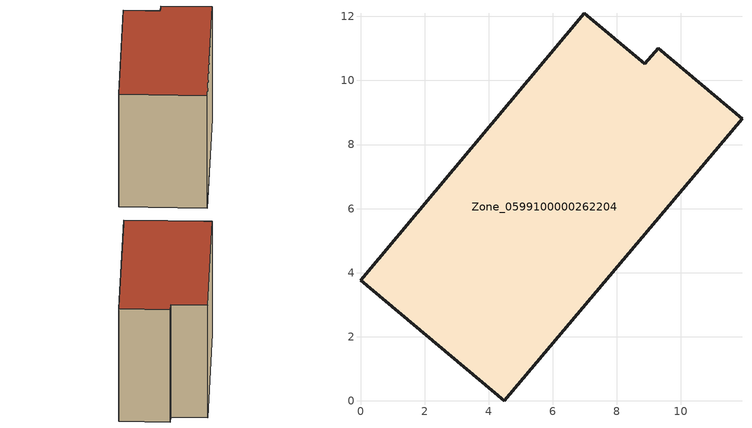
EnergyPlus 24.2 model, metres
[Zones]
Zone_0599100000262204
 floor ground (C_G): 4.48,0 0,3.76 6.99,12.1 8.88,10.52 9.29,11 11.91,8.81 z0
 wall outside (C_F): 4.48,0 11.91,8.81 9.29,11 8.88,10.52 6.99,12.1 0,3.76 4.48,0 z0:8.64
 roof outside (C_R): 0,3.76 4.48,0 11.91,8.81 9.29,11 8.88,10.52 6.99,12.1 z8.64
[BUILDING]
Pand.0599100000262204: North Axis=0; Terrain=City; Loads Convergence Tolerance Value=0.04; Temperature Convergence Tolerance Value=0.4; Solar Distribution=FullExterior; Maximum Number of Warmup Days=25; Minimum Number of Warmup Days=1
[Site:Location]
Rotterdam.The.Hague.AP_ZH_NLD Design_Conditions: Latitude=51.96; Longitude=4.45; Time Zone=1; Elevation=-4.5
[SITE:GROUNDTEMPERATURE:BUILDINGSURFACE]
18, 18, 18, 18, 18, 18, 18, 18, 18, 18, 18, 18
[MATERIAL] Thermal Absorptance=0.9; Solar Absorptance=0.7; Visible Absorptance=0.7
Name | Roughness | Thickness | Conductivity | Density | Specific Heat
G.TI.1946-1964 | MediumSmooth | 0.15 | 1 | 540 | 1210
F.TI.1946-1964 | Rough | 0.3 | 0.857143 | 1920 | 840
R.TI.1946-1964 | MediumRough | 0.2 | 0.277778 | 1500 | 1000
[CONSTRUCTION]
C_G: G.TI.1946-1964
C_F: F.TI.1946-1964
C_R: R.TI.1946-1964
[ZONE]
Zone_0599100000262204: Type=1; Multiplier=1; Ceiling Height=Autocalculate; Volume=Autocalculate; Floor Area=autocalculate; Part of Total Floor Area=Yes
[ZONEINFILTRATION:DESIGNFLOWRATE]
Infil_Zone_0599100000262204: Zone or ZoneList or Space or SpaceList=Zone_0599100000262204; Schedule=AlwaysOn; Design Flow Rate Calculation Method=Flow/Area; Flow Rate per Floor Area=0.003; Constant Term Coefficient=1; Temperature Term Coefficient=0; Velocity Term Coefficient=0; Velocity Squared Term Coefficient=0
[HVACTEMPLATE:ZONE:IDEALLOADSAIRSYSTEM]
Zone_0599100000262204: Maximum Heating Supply Air Temperature=50; Minimum Cooling Supply Air Temperature=13; Maximum Heating Supply Air Humidity Ratio=0.0156; Minimum Cooling Supply Air Humidity Ratio=0.0077; Heating Limit=NoLimit; Cooling Limit=NoLimit; Dehumidification Control Type=ConstantSensibleHeatRatio; Cooling Sensible Heat Ratio=0.7; Dehumidification Setpoint=60; Humidification Control Type=None; Humidification Setpoint=30; Outdoor Air Method=None; Outdoor Air Flow Rate per Person=0.00944; Outdoor Air Flow Rate per Zone Floor Area=0; Outdoor Air Flow Rate per Zone=0; Demand Controlled Ventilation Type=None; Outdoor Air Economizer Type=NoEconomizer; Heat Recovery Type=None; Sensible Heat Recovery Effectiveness=0.7; Latent Heat Recovery Effectiveness=0.65
[ZONECONTROL:THERMOSTAT]
ThermostatControl_Zone_0599100000262204: Zone or ZoneList=Zone_0599100000262204; Control Type Schedule=DualSetpointControlType; Control 1=Thermostat_Zone_0599100000262204; Temperature Difference Between Cutout And Setpoint=0
[THERMOSTATSETPOINT:DUALSETPOINT]
Thermostat_Zone_0599100000262204: Heating Setpoint Temperature Schedule=HeatingSetpoint_Zone_0599100000262204; Cooling Setpoint Temperature Schedule=CoolingSetpoint_Zone_0599100000262204
[SCHEDULE:COMPACT]
HeatingSetpoint_Zone_0599100000262204: Through: 12/31, For: AllDays, Until: 24:00, 21
CoolingSetpoint_Zone_0599100000262204: Through: 12/31, For: AllDays, Until: 24:00, 24
DualSetpointControlType: Through: 12/31, For: AllDays, Until: 24:00, 4
AlwaysOn: Through: 12/31, For: AllDays, Until: 24:00, 1
